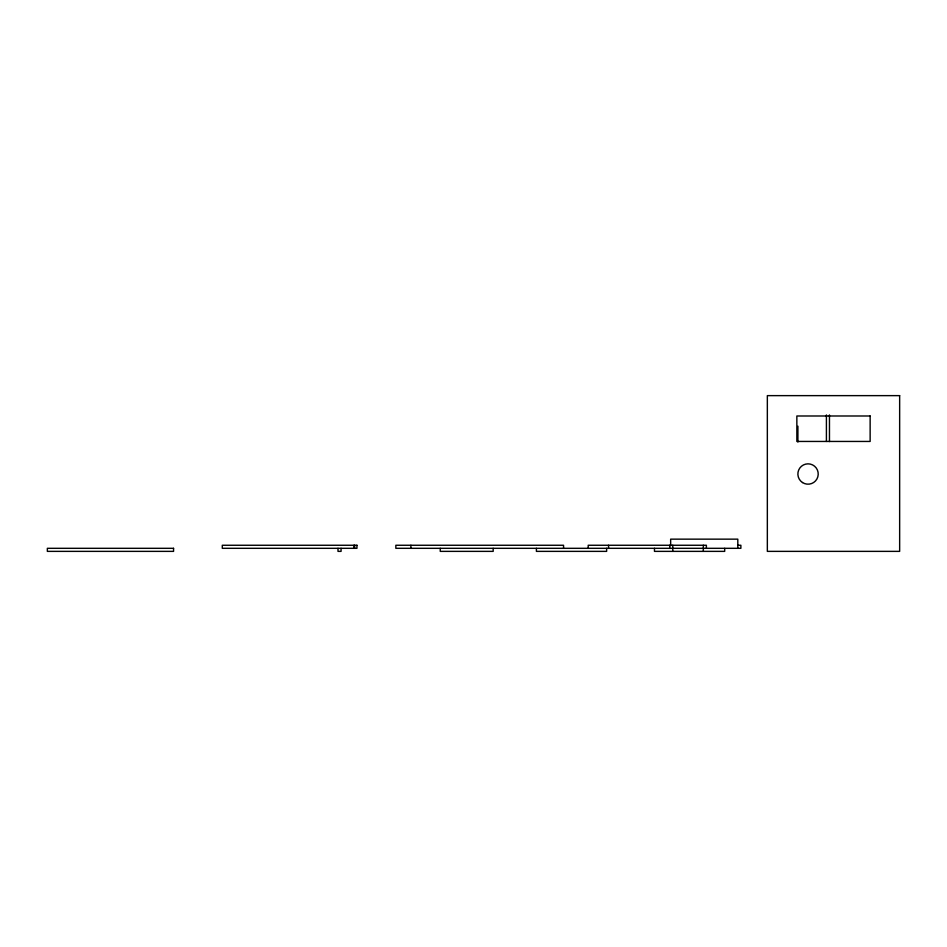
<?xml version="1.0" encoding="UTF-8"?>
<svg xmlns="http://www.w3.org/2000/svg" width="947" height="947" viewBox="0 0 947 947"><rect width="100%" height="100%" fill="white"/><g stroke="black" fill="none" stroke-linecap="round" stroke-linejoin="round"><path stroke-width="1.42" d="M737.938 545.259L740.874 545.259L740.874 548.313L395.846 548.313L395.846 545.259L563.56 545.259L563.56 548.313M672.784 551.367L672.761 545.259M829.465 414.94L829.465 441.562M826.411 414.94L826.411 441.444M797.907 426.174L797.907 442.036M737.808 548.313L737.808 539.151L670.654 539.151L670.654 545.685M724.692 548.313L724.692 551.367L654.472 551.367L654.472 548.313M706.379 548.313L706.379 545.259L588.205 545.259L588.205 548.313M703.325 545.259L703.325 551.367M669.707 545.259L669.707 548.313M608.566 545.259L608.566 548.313M606.636 548.313L606.636 551.367L536.404 551.367L536.404 548.313M493.174 548.313L493.174 551.367L440.248 551.367L440.248 548.313M410.891 545.259L410.891 548.313M354.616 545.259L354.616 548.313M353.894 545.259L353.894 548.313M341.062 548.313L341.062 551.367L338.008 551.367L338.008 548.313M899.65 395.633L767.342 395.633L767.342 551.367L899.65 551.367L899.65 395.633M870.139 415.993L796.853 415.993L796.853 441.444L870.139 441.444L870.139 415.993M356.948 545.259L222.296 545.259L222.296 548.313L356.948 548.313L356.948 545.259M173.561 548.313L47.35 548.313L47.35 551.367L173.561 551.367L173.561 548.313M802.5 482.544A10.18 10.18 0 0 0 818.208 474.554A10.18 10.18 0 0 0 803.435 464.941A10.18 10.18 0 0 0 802.5 482.544"/></g></svg>
